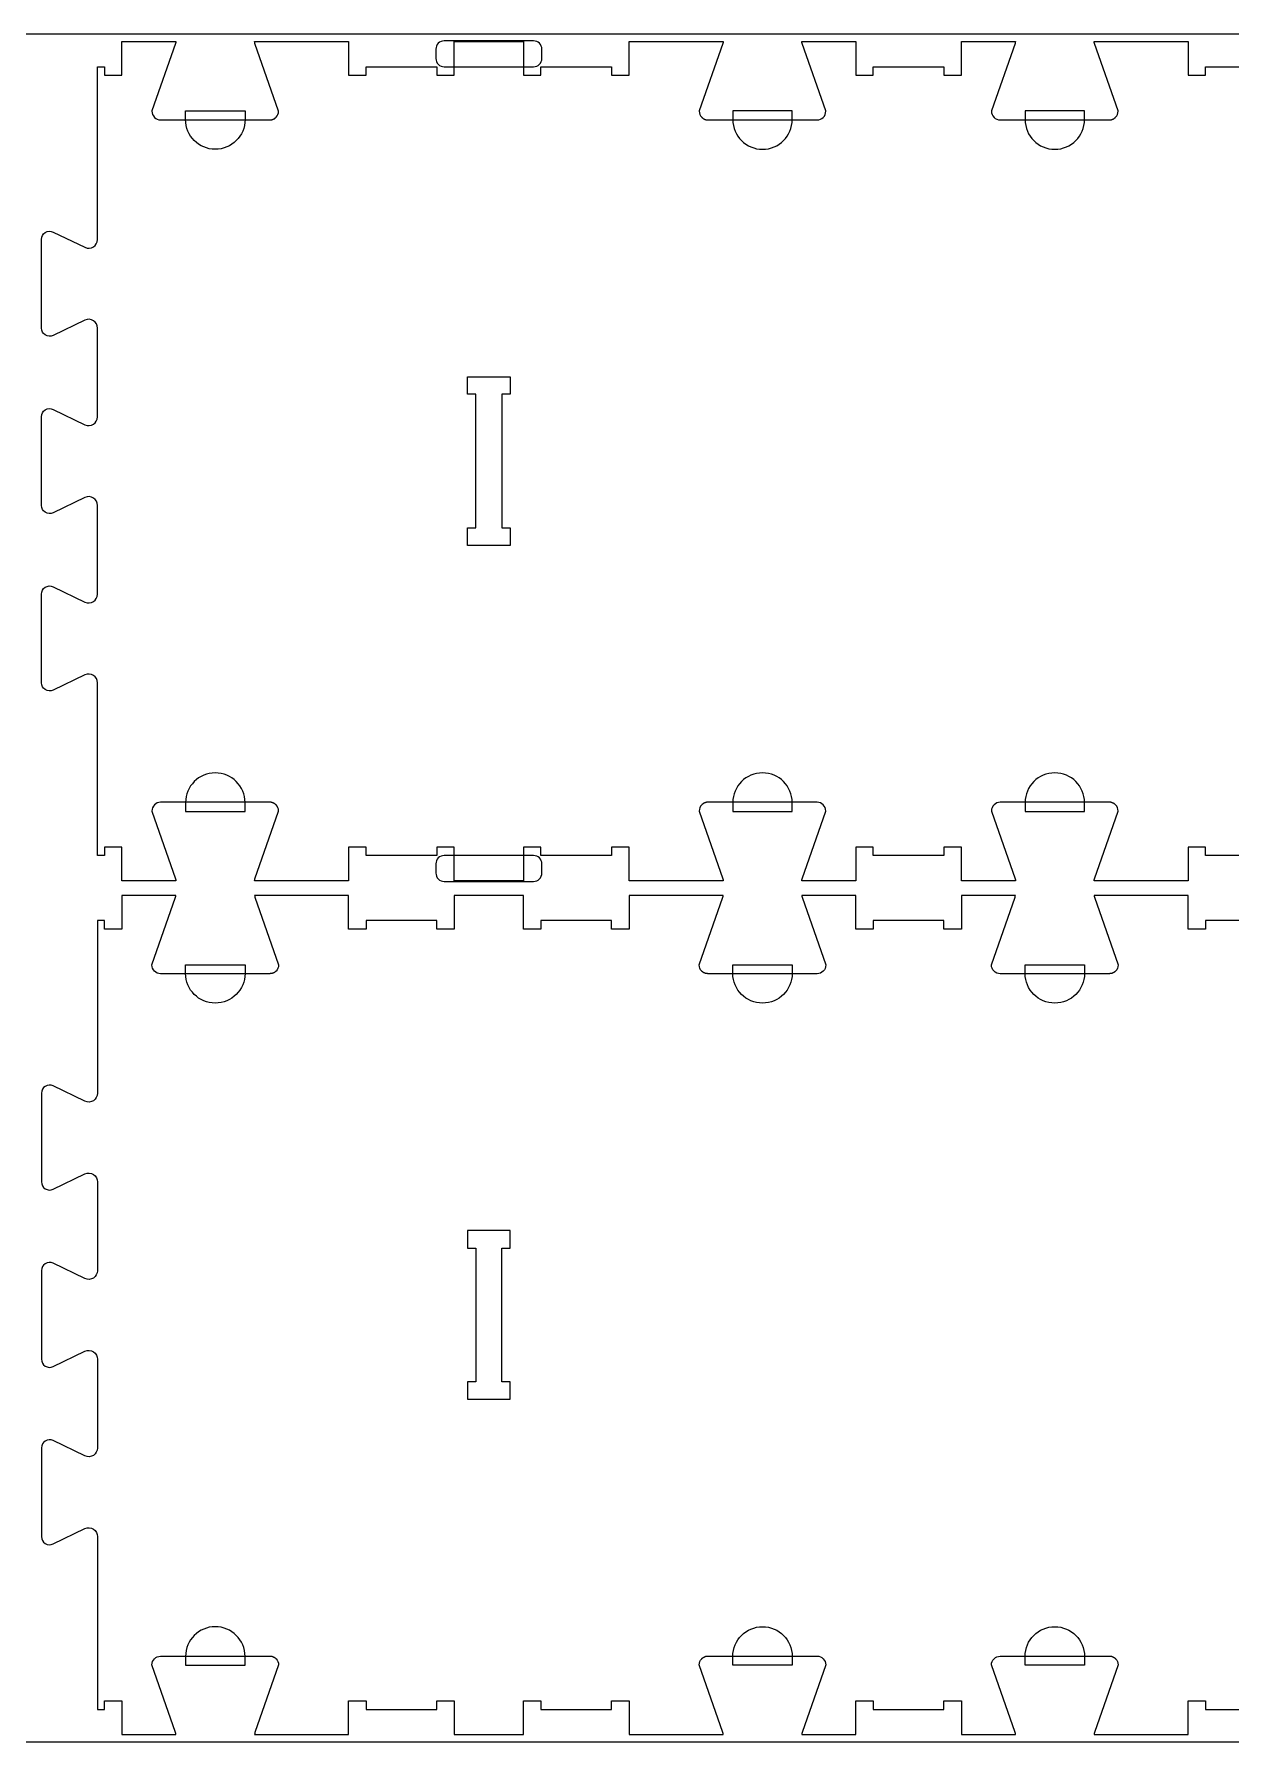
# Model space of a CAD drawing. Extents: x -7518 to -4335, y -10461 to -4867.
# Drawn here: x -6843 to -5988, y -6791 to -5571 of the extents above; entities that cross this region are included whole.
import ezdxf

# ---------------------------------------------------------------- set-up
doc = ezdxf.new("R2010")
doc.units = 0
for name, color, linetype in [('0_SHEET_SPRUCEPLY_2440X122', 1, 'CONTINUOUS'), ('3_ANYTOOL_CUTTHROUGH_INSID', 4, 'CONTINUOUS'), ('4_ANYTOOL_CUTTHROUGH_OUTSI', 5, 'CONTINUOUS'), ('5_ANYTOOL_HALF_MILL_9MM_IN', 3, 'CONTINUOUS')]:
    doc.layers.add(name, color=color, linetype=linetype)

msp = doc.modelspace()

# ---------------------------------------------------------------- linework, layer by layer
at = {"layer": '0_SHEET_SPRUCEPLY_2440X122'}
msp.add_lwpolyline([(-7146.3, -5571.2), (-7146.3, -6791.2), (-4706.3, -6791.2), (-4706.3, -5571.2)], close=True, dxfattribs=at)
at = {"layer": '3_ANYTOOL_CUTTHROUGH_INSID', "color": 4}
for points in [[(-6533.1, -5816), (-6502.9, -5816), (-6502.9, -5828.5), (-6508.9, -5828.5), (-6508.9, -5924), (-6502.9, -5924), (-6502.9, -5936.5), (-6533.4, -5936.5), (-6533.4, -5924), (-6527.4, -5924), (-6527.4, -5828.5), (-6533.4, -5828.5), (-6533.4, -5816)], [(-6533.1, -6546.5), (-6502.9, -6546.5), (-6502.9, -6534), (-6508.9, -6534), (-6508.9, -6438.5), (-6502.9, -6438.5), (-6502.9, -6426), (-6533.4, -6426), (-6533.4, -6438.5), (-6527.4, -6438.5), (-6527.4, -6534), (-6533.4, -6534), (-6533.4, -6546.5)]]:
    msp.add_lwpolyline(points, close=True, dxfattribs=at)
at = {"layer": '4_ANYTOOL_CUTTHROUGH_OUTSI', "color": 5}
for points in [[(-5955.4, -6158), (-6005.9, -6158), (-6005.9, -6152), (-6018.4, -6152), (-6018.4, -6176), (-6085.6, -6176), (-6085.6, -6176, -0.061485), (-6085.3, -6174.6), (-6068.4, -6126.3), (-6068.4, -6126.2), (-6068.4, -6126.2), (-6068.4, -6126.2, 0.198912), (-6070.2, -6121.8), (-6070.3, -6121.7), (-6070.5, -6121.6), (-6070.6, -6121.5), (-6070.7, -6121.4), (-6070.8, -6121.3), (-6070.9, -6121.2), (-6071.1, -6121.1), (-6071.2, -6121), (-6071.3, -6120.9), (-6071.4, -6120.9), (-6071.6, -6120.8), (-6071.7, -6120.7), (-6071.8, -6120.6), (-6072, -6120.6), (-6072.1, -6120.5), (-6072.3, -6120.4), (-6072.4, -6120.4), (-6072.6, -6120.3), (-6072.7, -6120.3), (-6072.9, -6120.2), (-6073, -6120.2), (-6073.2, -6120.1), (-6073.3, -6120.1), (-6073.5, -6120.1), (-6073.6, -6120), (-6073.8, -6120), (-6073.9, -6120), (-6074.1, -6120), (-6074.2, -6120), (-6074.4, -6120), (-6074.5, -6120), (-6074.7, -6120), (-6152.7, -6120, 0.414214), (-6158.9, -6126.2), (-6158.9, -6126.2), (-6158.9, -6126.3), (-6142, -6174.6), (-6142, -6174.6, -0.061485), (-6141.8, -6176), (-6180.4, -6176), (-6180.4, -6152), (-6192.9, -6152), (-6192.9, -6158), (-6243.4, -6158), (-6243.4, -6152), (-6255.9, -6152), (-6255.9, -6176), (-6294.5, -6176), (-6294.5, -6176, -0.061485), (-6294.2, -6174.6), (-6277.3, -6126.2), (-6277.3, -6126.2), (-6277.3, -6126.2, 0.414214), (-6283.6, -6120), (-6361.6, -6120), (-6361.7, -6120), (-6361.9, -6120), (-6362, -6120), (-6362.2, -6120), (-6362.3, -6120), (-6362.5, -6120), (-6362.6, -6120), (-6362.8, -6120.1), (-6362.9, -6120.1), (-6363.1, -6120.1), (-6363.2, -6120.2), (-6363.4, -6120.2), (-6363.5, -6120.3), (-6363.7, -6120.3), (-6363.8, -6120.4), (-6364, -6120.4), (-6364.1, -6120.5), (-6364.2, -6120.6), (-6364.4, -6120.6), (-6364.5, -6120.7), (-6364.7, -6120.8), (-6364.8, -6120.9), (-6364.9, -6120.9), (-6365, -6121), (-6365.2, -6121.1), (-6365.3, -6121.2), (-6365.4, -6121.3), (-6365.5, -6121.4), (-6365.7, -6121.5), (-6365.8, -6121.6), (-6365.9, -6121.7), (-6366, -6121.8, 0.198912), (-6367.8, -6126.2), (-6367.8, -6126.2), (-6367.8, -6126.3), (-6350.9, -6174.6), (-6350.9, -6174.6, -0.061485), (-6350.7, -6176), (-6368.1, -6176), (-6417.9, -6176), (-6417.9, -6152), (-6430.4, -6152), (-6430.4, -6158), (-6480.9, -6158), (-6480.9, -6152), (-6493.4, -6152), (-6493.4, -6176), (-6542.9, -6176), (-6542.9, -6152), (-6555.4, -6152), (-6555.4, -6158), (-6605.9, -6158), (-6605.9, -6152), (-6618.4, -6152), (-6618.4, -6176), (-6685.6, -6176), (-6685.6, -6176, -0.061485), (-6685.3, -6174.6), (-6668.4, -6126.3), (-6668.4, -6126.2), (-6668.4, -6126.2), (-6668.4, -6126.2, 0.198912), (-6670.2, -6121.8), (-6670.3, -6121.7), (-6670.5, -6121.6), (-6670.6, -6121.5), (-6670.7, -6121.4), (-6670.8, -6121.3), (-6670.9, -6121.2), (-6671.1, -6121.1), (-6671.2, -6121), (-6671.3, -6120.9), (-6671.4, -6120.9), (-6671.6, -6120.8), (-6671.7, -6120.7), (-6671.8, -6120.6), (-6672, -6120.6), (-6672.1, -6120.5), (-6672.3, -6120.4), (-6672.4, -6120.4), (-6672.6, -6120.3), (-6672.7, -6120.3), (-6672.9, -6120.2), (-6673, -6120.2), (-6673.2, -6120.1), (-6673.3, -6120.1), (-6673.5, -6120.1), (-6673.6, -6120), (-6673.8, -6120), (-6673.9, -6120), (-6674.1, -6120), (-6674.2, -6120), (-6674.4, -6120), (-6674.5, -6120), (-6674.7, -6120), (-6752.7, -6120, 0.414214), (-6758.9, -6126.2), (-6758.9, -6126.2), (-6758.9, -6126.3), (-6742, -6174.6), (-6742, -6174.6, -0.061485), (-6741.8, -6176), (-6780.4, -6176), (-6780.4, -6152), (-6792.9, -6152), (-6792.9, -6158), (-6797.9, -6158), (-6797.9, -6034.6), (-6797.9, -6034.6, 0.551268), (-6806.8, -6028.9), (-6829.6, -6039.8, -0.551268), (-6837.9, -6034.6), (-6837.9, -5971.2, -0.551268), (-6829.6, -5966), (-6806.8, -5976.9, 0.551268), (-6797.9, -5971.3), (-6797.9, -5907.9, 0.551268), (-6806.8, -5902.2), (-6829.6, -5913.1, -0.551268), (-6837.9, -5907.9), (-6837.9, -5844.5, -0.551268), (-6829.6, -5839.3), (-6806.8, -5850.2, 0.551268), (-6797.9, -5844.6), (-6797.9, -5781.2, 0.551268), (-6806.8, -5775.5), (-6829.6, -5786.4, -0.551268), (-6837.9, -5781.2), (-6837.9, -5717.8, -0.551268), (-6829.6, -5712.6), (-6806.8, -5723.5, 0.551268), (-6797.9, -5717.9), (-6797.9, -5594.5), (-6792.9, -5594.5), (-6792.9, -5600.5), (-6780.4, -5600.5), (-6780.4, -5576.5), (-6741.8, -5576.5), (-6741.8, -5576.5, -0.061485), (-6742, -5577.8), (-6758.9, -5626.1), (-6758.9, -5626.2), (-6758.9, -5626.2), (-6758.9, -5626.2, 0.414214), (-6752.7, -5632.5), (-6674.7, -5632.5), (-6674.5, -5632.5), (-6674.4, -5632.4), (-6674.2, -5632.4), (-6674.1, -5632.4), (-6673.9, -5632.4), (-6673.8, -5632.4), (-6673.6, -5632.4), (-6673.5, -5632.3), (-6673.3, -5632.3), (-6673.2, -5632.3), (-6673, -5632.2), (-6672.9, -5632.2), (-6672.7, -5632.1), (-6672.6, -5632.1), (-6672.4, -5632), (-6672.3, -5632), (-6672.1, -5631.9), (-6672, -5631.9), (-6671.8, -5631.8), (-6671.7, -5631.7), (-6671.6, -5631.6), (-6671.4, -5631.6), (-6671.3, -5631.5), (-6671.2, -5631.4), (-6671.1, -5631.3), (-6670.9, -5631.2), (-6670.8, -5631.1), (-6670.7, -5631), (-6670.6, -5630.9), (-6670.5, -5630.8), (-6670.3, -5630.7), (-6670.2, -5630.6, 0.198912), (-6668.4, -5626.2), (-6668.4, -5626.2), (-6685.3, -5577.8), (-6685.3, -5577.8, -0.061485), (-6685.6, -5576.5), (-6668.1, -5576.5), (-6618.4, -5576.5), (-6618.4, -5600.5), (-6605.9, -5600.5), (-6605.9, -5594.5), (-6555.4, -5594.5), (-6555.4, -5600.5), (-6542.9, -5600.5), (-6542.9, -5576.5), (-6493.4, -5576.5), (-6493.4, -5600.5), (-6480.9, -5600.5), (-6480.9, -5594.5), (-6430.4, -5594.5), (-6430.4, -5600.5), (-6417.9, -5600.5), (-6417.9, -5576.5), (-6350.7, -5576.5), (-6350.7, -5576.5, -0.061485), (-6350.9, -5577.8), (-6367.8, -5626.1), (-6367.8, -5626.2), (-6367.8, -5626.2), (-6367.8, -5626.2, 0.198912), (-6366, -5630.6), (-6365.9, -5630.7), (-6365.8, -5630.8), (-6365.7, -5630.9), (-6365.5, -5631), (-6365.4, -5631.1), (-6365.3, -5631.2), (-6365.2, -5631.3), (-6365, -5631.4), (-6364.9, -5631.5), (-6364.8, -5631.6), (-6364.7, -5631.6), (-6364.5, -5631.7), (-6364.4, -5631.8), (-6364.2, -5631.9), (-6364.1, -5631.9), (-6364, -5632), (-6363.8, -5632), (-6363.7, -5632.1), (-6363.5, -5632.1), (-6363.4, -5632.2), (-6363.2, -5632.2), (-6363.1, -5632.3), (-6362.9, -5632.3), (-6362.8, -5632.3), (-6362.6, -5632.4), (-6362.5, -5632.4), (-6362.3, -5632.4), (-6362.2, -5632.4), (-6362, -5632.4), (-6361.9, -5632.4), (-6361.7, -5632.5), (-6361.6, -5632.5), (-6283.6, -5632.5, 0.414214), (-6277.3, -5626.2), (-6277.3, -5626.2), (-6277.3, -5626.1), (-6294.2, -5577.8), (-6294.2, -5577.8, -0.061485), (-6294.5, -5576.5), (-6255.9, -5576.5), (-6255.9, -5600.5), (-6243.4, -5600.5), (-6243.4, -5594.5), (-6192.9, -5594.5), (-6192.9, -5600.5), (-6180.4, -5600.5), (-6180.4, -5576.5), (-6141.8, -5576.5), (-6141.8, -5576.5, -0.061485), (-6142, -5577.8), (-6158.9, -5626.1), (-6158.9, -5626.2), (-6158.9, -5626.2), (-6158.9, -5626.2, 0.414214), (-6152.7, -5632.5), (-6074.7, -5632.5), (-6074.5, -5632.5), (-6074.4, -5632.4), (-6074.2, -5632.4), (-6074.1, -5632.4), (-6073.9, -5632.4), (-6073.8, -5632.4), (-6073.6, -5632.4), (-6073.5, -5632.3), (-6073.3, -5632.3), (-6073.2, -5632.3), (-6073, -5632.2), (-6072.9, -5632.2), (-6072.7, -5632.1), (-6072.6, -5632.1), (-6072.4, -5632), (-6072.3, -5632), (-6072.1, -5631.9), (-6072, -5631.9), (-6071.8, -5631.8), (-6071.7, -5631.7), (-6071.6, -5631.6), (-6071.4, -5631.6), (-6071.3, -5631.5), (-6071.2, -5631.4), (-6071.1, -5631.3), (-6070.9, -5631.2), (-6070.8, -5631.1), (-6070.7, -5631), (-6070.6, -5630.9), (-6070.5, -5630.8), (-6070.3, -5630.7), (-6070.2, -5630.6, 0.198912), (-6068.4, -5626.2), (-6068.4, -5626.2), (-6068.4, -5626.1), (-6085.3, -5577.8), (-6085.3, -5577.8, -0.061485), (-6085.6, -5576.5), (-6018.4, -5576.5), (-6018.4, -5600.5), (-6005.9, -5600.5), (-6005.9, -5594.5), (-5955.4, -5594.5)], [(-5955.4, -6204.5), (-6005.9, -6204.5), (-6005.9, -6210.5), (-6018.4, -6210.5), (-6018.4, -6186.5), (-6068.1, -6186.5), (-6085.6, -6186.5), (-6085.6, -6186.5, 0.061485), (-6085.3, -6187.8), (-6068.4, -6236.1), (-6068.4, -6236.2), (-6068.4, -6236.2), (-6068.4, -6236.2, -0.198912), (-6070.2, -6240.6), (-6070.3, -6240.7), (-6070.5, -6240.8), (-6070.6, -6240.9), (-6070.7, -6241), (-6070.8, -6241.1), (-6070.9, -6241.2), (-6071.1, -6241.3), (-6071.2, -6241.4), (-6071.3, -6241.5), (-6071.4, -6241.6), (-6071.6, -6241.6), (-6071.7, -6241.7), (-6071.8, -6241.8), (-6072, -6241.9), (-6072.1, -6241.9), (-6072.3, -6242), (-6072.4, -6242), (-6072.6, -6242.1), (-6072.7, -6242.1), (-6072.9, -6242.2), (-6073, -6242.2), (-6073.2, -6242.3), (-6073.3, -6242.3), (-6073.5, -6242.3), (-6073.6, -6242.4), (-6073.8, -6242.4), (-6073.9, -6242.4), (-6074.1, -6242.4), (-6074.2, -6242.4), (-6074.4, -6242.4), (-6074.5, -6242.5), (-6074.7, -6242.5), (-6152.7, -6242.5, -0.414214), (-6158.9, -6236.2), (-6158.9, -6236.2), (-6158.9, -6236.1), (-6142, -6187.8), (-6142, -6187.8, 0.061485), (-6141.8, -6186.5), (-6180.4, -6186.5), (-6180.4, -6210.5), (-6192.9, -6210.5), (-6192.9, -6204.5), (-6243.4, -6204.5), (-6243.4, -6210.5), (-6255.9, -6210.5), (-6255.9, -6186.5), (-6294.5, -6186.5), (-6294.5, -6186.5, 0.061485), (-6294.2, -6187.8), (-6277.3, -6236.1), (-6277.3, -6236.2), (-6277.3, -6236.2), (-6277.3, -6236.2, -0.414214), (-6283.6, -6242.5), (-6361.6, -6242.5), (-6361.7, -6242.5), (-6361.9, -6242.4), (-6362, -6242.4), (-6362.2, -6242.4), (-6362.3, -6242.4), (-6362.5, -6242.4), (-6362.6, -6242.4), (-6362.8, -6242.3), (-6362.9, -6242.3), (-6363.1, -6242.3), (-6363.2, -6242.2), (-6363.4, -6242.2), (-6363.5, -6242.1), (-6363.7, -6242.1), (-6363.8, -6242), (-6364, -6242), (-6364.1, -6241.9), (-6364.2, -6241.9), (-6364.4, -6241.8), (-6364.5, -6241.7), (-6364.7, -6241.6), (-6364.8, -6241.6), (-6364.9, -6241.5), (-6365, -6241.4), (-6365.2, -6241.3), (-6365.3, -6241.2), (-6365.4, -6241.1), (-6365.5, -6241), (-6365.7, -6240.9), (-6365.8, -6240.8), (-6365.9, -6240.7), (-6366, -6240.6, -0.198912), (-6367.8, -6236.2), (-6367.8, -6236.2), (-6367.8, -6236.1), (-6350.9, -6187.8), (-6350.9, -6187.8, 0.061485), (-6350.7, -6186.5), (-6368.1, -6186.5), (-6417.9, -6186.5), (-6417.9, -6210.5), (-6430.4, -6210.5), (-6430.4, -6204.5), (-6480.9, -6204.5), (-6480.9, -6210.5), (-6493.4, -6210.5), (-6493.4, -6186.5), (-6542.9, -6186.5), (-6542.9, -6210.5), (-6555.4, -6210.5), (-6555.4, -6204.5), (-6605.9, -6204.5), (-6605.9, -6210.5), (-6618.4, -6210.5), (-6618.4, -6186.5), (-6685.6, -6186.5), (-6685.6, -6186.5, 0.061485), (-6685.3, -6187.8), (-6668.4, -6236.1), (-6668.4, -6236.2), (-6668.4, -6236.2), (-6668.4, -6236.2, -0.198912), (-6670.2, -6240.6), (-6670.3, -6240.7), (-6670.5, -6240.8), (-6670.6, -6240.9), (-6670.7, -6241), (-6670.8, -6241.1), (-6670.9, -6241.2), (-6671.1, -6241.3), (-6671.2, -6241.4), (-6671.3, -6241.5), (-6671.4, -6241.6), (-6671.6, -6241.6), (-6671.7, -6241.7), (-6671.8, -6241.8), (-6672, -6241.9), (-6672.1, -6241.9), (-6672.3, -6242), (-6672.4, -6242), (-6672.6, -6242.1), (-6672.7, -6242.1), (-6672.9, -6242.2), (-6673, -6242.2), (-6673.2, -6242.3), (-6673.3, -6242.3), (-6673.5, -6242.3), (-6673.6, -6242.4), (-6673.8, -6242.4), (-6673.9, -6242.4), (-6674.1, -6242.4), (-6674.2, -6242.4), (-6674.4, -6242.4), (-6674.5, -6242.5), (-6674.7, -6242.5), (-6752.7, -6242.5, -0.414214), (-6758.9, -6236.2), (-6758.9, -6236.2), (-6758.9, -6236.1), (-6742, -6187.8), (-6742, -6187.8, 0.061485), (-6741.8, -6186.5), (-6780.4, -6186.5), (-6780.4, -6210.5), (-6792.9, -6210.5), (-6792.9, -6204.5), (-6797.9, -6204.5), (-6797.9, -6327.9), (-6797.9, -6327.9, -0.551268), (-6806.8, -6333.5), (-6829.6, -6322.6, 0.551268), (-6837.9, -6327.8), (-6837.9, -6391.2, 0.551268), (-6829.6, -6396.4), (-6806.8, -6385.5, -0.551268), (-6797.9, -6391.2), (-6797.9, -6454.6, -0.551268), (-6806.8, -6460.2), (-6829.6, -6449.3, 0.551268), (-6837.9, -6454.5), (-6837.9, -6517.9, 0.551268), (-6829.6, -6523.1), (-6806.8, -6512.2, -0.551268), (-6797.9, -6517.9), (-6797.9, -6581.3, -0.551268), (-6806.8, -6586.9), (-6829.6, -6576, 0.551268), (-6837.9, -6581.2), (-6837.9, -6644.6, 0.551268), (-6829.6, -6649.8), (-6806.8, -6638.9, -0.551268), (-6797.9, -6644.6), (-6797.9, -6768), (-6792.9, -6768), (-6792.9, -6762), (-6780.4, -6762), (-6780.4, -6786), (-6741.8, -6786), (-6741.8, -6786, 0.061485), (-6742, -6784.6), (-6758.9, -6736.3), (-6758.9, -6736.2), (-6758.9, -6736.2), (-6758.9, -6736.2, -0.414214), (-6752.7, -6730), (-6674.7, -6730), (-6674.5, -6730), (-6674.4, -6730), (-6674.2, -6730), (-6674.1, -6730), (-6673.9, -6730), (-6673.8, -6730), (-6673.6, -6730), (-6673.5, -6730.1), (-6673.3, -6730.1), (-6673.2, -6730.1), (-6673, -6730.2), (-6672.9, -6730.2), (-6672.7, -6730.3), (-6672.6, -6730.3), (-6672.4, -6730.4), (-6672.3, -6730.4), (-6672.1, -6730.5), (-6672, -6730.6), (-6671.8, -6730.6), (-6671.7, -6730.7), (-6671.6, -6730.8), (-6671.4, -6730.9), (-6671.3, -6730.9), (-6671.2, -6731), (-6671.1, -6731.1), (-6670.9, -6731.2), (-6670.8, -6731.3), (-6670.7, -6731.4), (-6670.6, -6731.5), (-6670.5, -6731.6), (-6670.3, -6731.7), (-6670.2, -6731.8, -0.198912), (-6668.4, -6736.2), (-6668.4, -6736.2), (-6668.4, -6736.3), (-6685.3, -6784.6), (-6685.3, -6784.6, 0.061485), (-6685.6, -6786), (-6668.1, -6786), (-6618.4, -6786), (-6618.4, -6762), (-6605.9, -6762), (-6605.9, -6768), (-6555.4, -6768), (-6555.4, -6762), (-6542.9, -6762), (-6542.9, -6786), (-6493.4, -6786), (-6493.4, -6762), (-6480.9, -6762), (-6480.9, -6768), (-6430.4, -6768), (-6430.4, -6762), (-6417.9, -6762), (-6417.9, -6786), (-6350.7, -6786), (-6350.7, -6786, 0.061485), (-6350.9, -6784.6), (-6367.8, -6736.3), (-6367.8, -6736.2), (-6367.8, -6736.2), (-6367.8, -6736.2, -0.198912), (-6366, -6731.8), (-6365.9, -6731.7), (-6365.8, -6731.6), (-6365.7, -6731.5), (-6365.5, -6731.4), (-6365.4, -6731.3), (-6365.3, -6731.2), (-6365.2, -6731.1), (-6365, -6731), (-6364.9, -6730.9), (-6364.8, -6730.9), (-6364.7, -6730.8), (-6364.5, -6730.7), (-6364.4, -6730.6), (-6364.2, -6730.6), (-6364.1, -6730.5), (-6364, -6730.4), (-6363.8, -6730.4), (-6363.7, -6730.3), (-6363.5, -6730.3), (-6363.4, -6730.2), (-6363.2, -6730.2), (-6363.1, -6730.1), (-6362.9, -6730.1), (-6362.8, -6730.1), (-6362.6, -6730), (-6362.5, -6730), (-6362.3, -6730), (-6362.2, -6730), (-6362, -6730), (-6361.9, -6730), (-6361.7, -6730), (-6361.6, -6730), (-6283.6, -6730, -0.414214), (-6277.3, -6736.2), (-6277.3, -6736.2), (-6277.3, -6736.3), (-6294.2, -6784.6), (-6294.2, -6784.6, 0.061485), (-6294.5, -6786), (-6255.9, -6786), (-6255.9, -6762), (-6243.4, -6762), (-6243.4, -6768), (-6192.9, -6768), (-6192.9, -6762), (-6180.4, -6762), (-6180.4, -6786), (-6141.8, -6786), (-6141.8, -6786, 0.061485), (-6142, -6784.6), (-6158.9, -6736.3), (-6158.9, -6736.2), (-6158.9, -6736.2), (-6158.9, -6736.2, -0.414214), (-6152.7, -6730), (-6074.7, -6730), (-6074.5, -6730), (-6074.4, -6730), (-6074.2, -6730), (-6074.1, -6730), (-6073.9, -6730), (-6073.8, -6730), (-6073.6, -6730), (-6073.5, -6730.1), (-6073.3, -6730.1), (-6073.2, -6730.1), (-6073, -6730.2), (-6072.9, -6730.2), (-6072.7, -6730.3), (-6072.6, -6730.3), (-6072.4, -6730.4), (-6072.3, -6730.4), (-6072.1, -6730.5), (-6072, -6730.6), (-6071.8, -6730.6), (-6071.7, -6730.7), (-6071.6, -6730.8), (-6071.4, -6730.9), (-6071.3, -6730.9), (-6071.2, -6731), (-6071.1, -6731.1), (-6070.9, -6731.2), (-6070.8, -6731.3), (-6070.7, -6731.4), (-6070.6, -6731.5), (-6070.5, -6731.6), (-6070.3, -6731.7), (-6070.2, -6731.8, -0.198912), (-6068.4, -6736.2), (-6068.4, -6736.2), (-6068.4, -6736.3), (-6085.3, -6784.6), (-6085.3, -6784.6, 0.061485), (-6085.6, -6786), (-6018.4, -6786), (-6018.4, -6762), (-6005.9, -6762), (-6005.9, -6768), (-5955.4, -6768)]]:
    msp.add_lwpolyline(points, format="xyb", dxfattribs=at)
at = {"layer": '5_ANYTOOL_HALF_MILL_9MM_IN', "color": 3}
for points in [[(-6550, -5576, 0.414214), (-6556, -5582), (-6556, -5588.5, 0.414214), (-6550, -5594.5), (-6486.2, -5594.5, 0.414214), (-6480.2, -5588.5), (-6480.2, -5582, 0.414214), (-6486.2, -5576)], [(-6692.4, -5632.2, -1), (-6734.9, -5632.2), (-6734.9, -5632), (-6734.9, -5626), (-6692.4, -5626), (-6692.4, -5632), (-6692.4, -5632.2)], [(-6343.8, -5632.2, 1), (-6301.3, -5632.2), (-6301.3, -5632), (-6301.3, -5626), (-6343.8, -5626), (-6343.8, -5632), (-6343.8, -5632.2)], [(-6134.9, -5632.2, 1), (-6092.4, -5632.2), (-6092.4, -5632), (-6092.4, -5626), (-6134.9, -5626), (-6134.9, -5632), (-6134.9, -5632.2)], [(-6692.4, -6120.2, 1), (-6734.9, -6120.2), (-6734.9, -6120.5), (-6734.9, -6126.5), (-6692.4, -6126.5), (-6692.4, -6120.5), (-6692.4, -6120.2)], [(-6301.3, -6120.2, 1), (-6343.8, -6120.2), (-6343.8, -6120.5), (-6343.8, -6126.5), (-6301.3, -6126.5), (-6301.3, -6120.5), (-6301.3, -6120.2)], [(-6092.4, -6120.2, 1), (-6134.9, -6120.2), (-6134.9, -6120.5), (-6134.9, -6126.5), (-6092.4, -6126.5), (-6092.4, -6120.5), (-6092.4, -6120.2)], [(-6550, -6158, 0.414214), (-6556, -6164), (-6556, -6170.5, 0.414214), (-6550, -6176.5), (-6486.2, -6176.5, 0.414214), (-6480.2, -6170.5), (-6480.2, -6164, 0.414214), (-6486.2, -6158)], [(-6692.4, -6242.2, -1), (-6734.9, -6242.2), (-6734.9, -6242), (-6734.9, -6236), (-6692.4, -6236), (-6692.4, -6242), (-6692.4, -6242.2)], [(-6301.3, -6242.2, -1), (-6343.8, -6242.2), (-6343.8, -6242), (-6343.8, -6236), (-6301.3, -6236), (-6301.3, -6242), (-6301.3, -6242.2)], [(-6092.4, -6242.2, -1), (-6134.9, -6242.2), (-6134.9, -6242), (-6134.9, -6236), (-6092.4, -6236), (-6092.4, -6242), (-6092.4, -6242.2)], [(-6692.4, -6730.2, 1), (-6734.9, -6730.2), (-6734.9, -6730.5), (-6734.9, -6736.5), (-6692.4, -6736.5), (-6692.4, -6730.5), (-6692.4, -6730.2)], [(-6343.8, -6730.2, -1), (-6301.3, -6730.2), (-6301.3, -6730.5), (-6301.3, -6736.5), (-6343.8, -6736.5), (-6343.8, -6730.5), (-6343.8, -6730.2)], [(-6134.9, -6730.2, -1), (-6092.4, -6730.2), (-6092.4, -6730.5), (-6092.4, -6736.5), (-6134.9, -6736.5), (-6134.9, -6730.5), (-6134.9, -6730.2)]]:
    msp.add_lwpolyline(points, format="xyb", close=True, dxfattribs=at)

doc.saveas('drawing.dxf')
